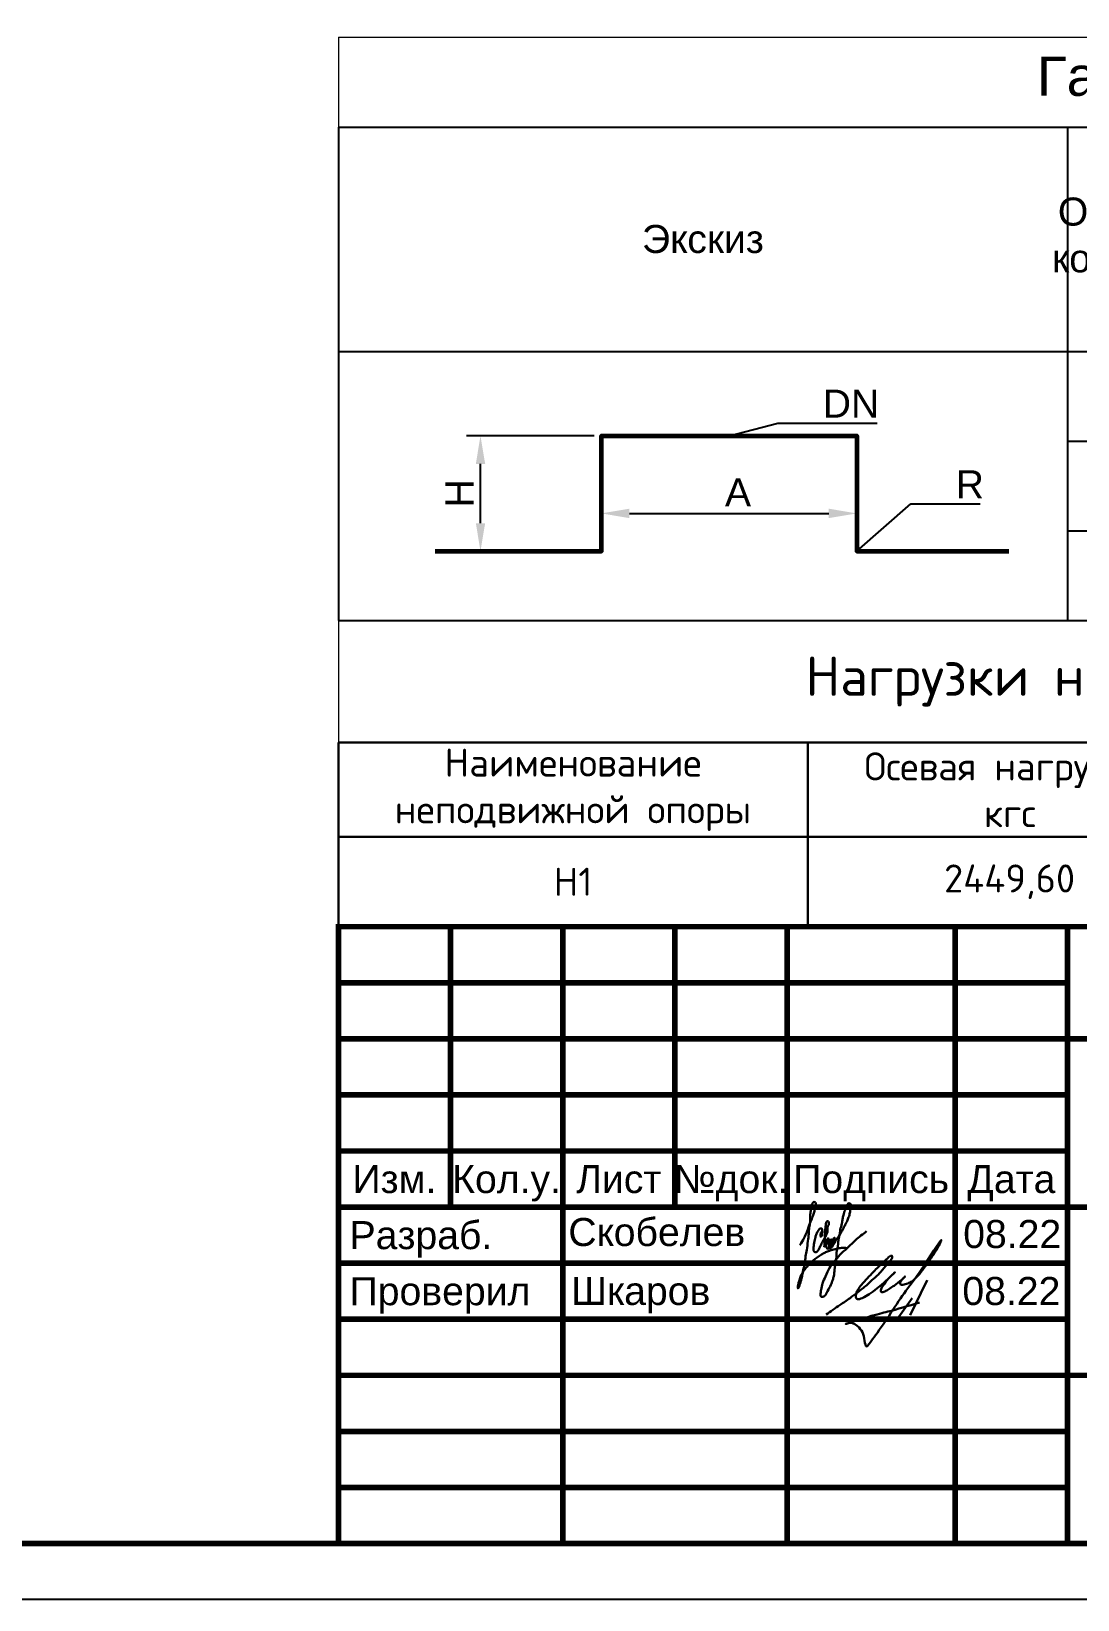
# Model space of a CAD drawing. Header units: millimetres. Extents: x 1990 to 8783, y 397 to 3825.
# Drawn here: x 3991.3 to 4084.5, y 3388.2 to 3528 of the extents above; entities that cross this region are included whole.
import ezdxf
from ezdxf import colors
from ezdxf.entities.mleader import LeaderData, LeaderLine
from ezdxf.enums import TextEntityAlignment as Align
from ezdxf.math import Vec2, Vec3

# ---------------------------------------------------------------- set-up
doc = ezdxf.new("R2010")
doc.units = ezdxf.units.MM
doc.layers.add('M-EQPM', color=50, linetype='Continuous', lineweight=18)
doc.layers.add('Основной', color=1, linetype='Continuous', lineweight=60)
doc.layers.add('рамка', color=7, linetype='Continuous')
doc.layers.add('Форматы', color=7, linetype='Continuous')
doc.styles.add('-ISOCPEUR-', font='isocpeur.ttf')
doc.styles.get("Standard").update_dxf_attribs({"font": 'arial.ttf'})
doc.dimstyles.new('ISO-25', dxfattribs={"dimtxt": 2.5, "dimasz": 2.5, "dimexe": 1.25, "dimexo": 0.625, "dimtad": 1, "dimtxsty": 'Standard', "dimcen": 2.5, "dimadec": 0, "dimazin": 0, "dimtfac": 1, "dimtmove": 0, "dimatfit": 3, "dimfxl": 1, "dimarcsym": 0})

# ---------------------------------------------------------------- blocks, each defined once
blk = doc.blocks.new('*U377')
blk.add_lwpolyline([(0, 0), (420, 0), (420, -297), (0, -297)], close=True)
at = {"const_width": 0.5}
blk.add_lwpolyline([(20, -5), (415, -5), (415, -292), (20, -292)], close=True, dxfattribs=at)
for points in [[(230, -292), (230, -237), (415, -237)], [(240, -237), (240, -262)], [(250, -237), (250, -292)], [(260, -237), (260, -262)], [(270, -237), (270, -292)], [(285, -237), (285, -292)], [(295, -237), (295, -292)], [(230, -242), (295, -242)], [(230, -247), (295, -247)], [(295, -247), (415, -247)], [(230, -252), (295, -252)], [(230, -257), (295, -257)], [(230, -262), (415, -262)], [(230, -267), (295, -267)], [(230, -272), (295, -272)], [(230, -277), (295, -277)], [(295, -277), (415, -277)], [(230, -282), (295, -282)], [(230, -287), (295, -287)]]:
    blk.add_lwpolyline(points, dxfattribs=at)
for s, p in [('Изм.', (235, -259.5)), ('Кол.у.', (245, -259.5)), ('Лист', (255, -259.5)), ('№док.', (265, -259.5)), ('Подпись', (277.5, -259.5)), ('Дата', (290, -259.5))]:
    blk.add_text(s, height=2.5).set_placement(p, align=Align.MIDDLE_CENTER)
for s, p in [('Разраб.', (231, -264.5)), ('Проверил', (231, -269.5))]:
    blk.add_text(s, height=2.5).set_placement(p, align=Align.MIDDLE_LEFT)
blk.add_attdef('РАЗРАБОТАЛ', text='', height=2.5).set_placement((250.5, -264.22), align=Align.MIDDLE_LEFT)
at = {"flags": 8}
for tag, height, p in [('ДАТА', 2.5, (290.07, -264.4)), ('ЛИСТ', 3, (386.39, -271.92)), ('ЛИСТОВ', 3, (403.89, -271.92))]:
    blk.add_attdef(tag, text='', height=height, dxfattribs=at).set_placement(p, align=Align.MIDDLE_CENTER)
blk.add_attdef('ПРОВЕРИЛ', (250.75, -270.73), '', height=2.5)
at = {"lineweight": 30, "flags": 104}
for tag, p in [('ТЕПЛОВЫЕ_СЕТИ', (330, -269.5)), ('ИМЯ_ЧЕРТЕЖА', (330, -284.5))]:
    blk.add_attdef(tag, text='', height=3, dxfattribs=at).set_placement(p, align=Align.MIDDLE_CENTER)
at = {"style": '-ISOCPEUR-', "flags": 8}
blk.add_attdef('ФОРМАТ', text='', height=3, dxfattribs=at).set_placement((380.97, -294.75), align=Align.MIDDLE_CENTER)
blk = doc.blocks.new('*T382')
at = {"layer": 'Defpoints', "color": 8, "linetype": 'ByBlock', "lineweight": 0, "transparency": 16777216}
for p, q in [((0, 0), (185, 0)), ((0, 0), (0, -8)), ((185, 0), (185, -8))]:
    blk.add_line(p, q, dxfattribs=at)
at = {"layer": 'Основной', "color": 0, "linetype": 'ByBlock', "lineweight": -2, "transparency": 16777216}
for p, q in [((0, -8), (185, -8)), ((0, -8), (0, -52)), ((65, -8), (65, -52)), ((85, -8), (85, -52)), ((155, -8), (155, -52)), ((175, -8), (175, -52)), ((185, -8), (185, -52)), ((85, -16), (155, -16)), ((110, -16), (110, -52)), ((125, -16), (125, -52)), ((140, -16), (140, -52)), ((0, -28), (185, -28)), ((65, -36), (185, -36)), ((65, -44), (185, -44)), ((0, -52), (185, -52))]:
    blk.add_line(p, q, dxfattribs=at)
at = {"layer": 'Основной', "color": 0, "transparency": 16777216, "attachment_point": 5}
for s, insert, char_height, width in [('Габариты П-компенсатора', (92.5, -4), 3.5, 182), ('Размеры, мм', (120, -12), 2.5, 67), ('{\\T0.9;Компенсирующая способность, мм}', (165, -18), 2.5, 17), ('Обозначение компенсатора', (75, -18), 2.5, 17), ('Экскиз', (32.5, -18), 2.5, 62), ('Кол.', (180, -18), 2.5, 7), ('DN', (97.5, -22), 2.5, 22), ('H', (117.5, -22), 2.5, 12), ('A', (132.5, -22), 2.5, 12), ('R', (147.5, -22), 2.5, 12), ('К1', (75, -32), 2.5, 17), ('159', (97.5, -32), 2.5, 22), ('2000', (117.5, -32), 2.5, 12), ('2000', (132.5, -32), 2.5, 12), ('1,5', (147.5, -32), 2.5, 12), ('24', (165, -32), 2.5, 17), ('1', (180, -32), 2.5, 7), ('К2', (75, -40), 2.5, 17), ('32', (97.5, -40), 2.5, 22), ('2000', (117.5, -40), 2.5, 12), ('2000', (132.5, -40), 2.5, 12), ('1,5', (147.5, -40), 2.5, 12), ('17', (165, -40), 2.5, 17), ('1', (180, -40), 2.5, 7), ('К3', (75, -48), 2.5, 17), ('159', (97.5, -48), 2.5, 22), ('2000', (117.5, -48), 2.5, 12), ('2000', (132.5, -48), 2.5, 12), ('1,5', (147.5, -48), 2.5, 12), ('49', (165, -48), 2.5, 17), ('1', (180, -48), 2.5, 7)]:
    blk.add_mtext(s, dxfattribs=dict(at, insert=insert, char_height=char_height, width=width))
blk = doc.blocks.new('*D396')
at = {"layer": 'Defpoints', "color": 0, "lineweight": 35, "transparency": 16777216}
for p in [(4031.3, 3491.95), (4042.08, 3491.95), (4042.08, 3481.66)]:
    blk.add_point(p, dxfattribs=at)
at = {"layer": 'Основной', "color": 0, "lineweight": -2, "transparency": 16777216}
for p, q in [((4041.45, 3491.95), (4030.05, 3491.95)), ((4031.3, 3484.16), (4031.3, 3489.45)), ((4041.45, 3481.66), (4030.05, 3481.66))]:
    blk.add_line(p, q, dxfattribs=at)
at = {"layer": 'Основной', "color": 0, "lineweight": 35, "transparency": 16777216}
for points in [[(4030.89, 3489.45), (4031.72, 3489.45), (4031.3, 3491.95)], [(4030.89, 3484.16), (4031.72, 3484.16), (4031.3, 3481.66)]]:
    blk.add_solid(points, dxfattribs=at)
at = {"layer": 'Основной', "color": 0, "lineweight": 25, "transparency": 16777216, "insert": (4029.43, 3486.81), "char_height": 2.5, "attachment_point": 5, "rotation": 90, "bg_fill": 3, "box_fill_scale": 1.1, "bg_fill_color": 256, "bg_fill_true_color": 13158600, "bg_fill_transparency": 0}
blk.add_mtext('Н', dxfattribs=at)
blk = doc.blocks.new('*D397')
at = {"layer": 'Defpoints', "color": 0, "lineweight": 35, "transparency": 16777216}
for p in [(4042.08, 3491.95), (4064.85, 3491.95), (4064.85, 3485.03)]:
    blk.add_point(p, dxfattribs=at)
at = {"layer": 'Основной', "color": 0, "lineweight": -2, "transparency": 16777216}
for p, q in [((4042.08, 3491.33), (4042.08, 3483.78)), ((4064.85, 3491.33), (4064.85, 3483.78)), ((4044.58, 3485.03), (4062.35, 3485.03))]:
    blk.add_line(p, q, dxfattribs=at)
at = {"layer": 'Основной', "color": 0, "lineweight": 35, "transparency": 16777216}
for points in [[(4044.58, 3485.45), (4044.58, 3484.61), (4042.08, 3485.03)], [(4062.35, 3485.45), (4062.35, 3484.61), (4064.85, 3485.03)]]:
    blk.add_solid(points, dxfattribs=at)
at = {"layer": 'Основной', "color": 0, "lineweight": 25, "transparency": 16777216, "insert": (4054.26, 3486.91), "char_height": 2.5, "attachment_point": 5, "bg_fill": 3, "box_fill_scale": 1.1, "bg_fill_color": 256, "bg_fill_true_color": 13158600, "bg_fill_transparency": 0}
blk.add_mtext('А', dxfattribs=at)
blk = doc.blocks.new('_None')
blk = doc.blocks.new('*T383')
at = {"lineweight": 30, "transparency": 16777216}
for p, q in [((0, -10.88), (185, -10.88)), ((0, -10.88), (0, -27.29)), ((41.84, -10.88), (41.84, -27.29)), ((77.84, -10.88), (77.84, -27.29)), ((113.84, -10.88), (113.84, -27.29)), ((149.84, -10.88), (149.84, -27.29)), ((185, -10.88), (185, -27.29)), ((0, -19.29), (185, -19.29)), ((0, -27.29), (185, -27.29))]:
    blk.add_line(p, q, dxfattribs=at)
at = {"layer": 'Defpoints', "color": 8, "linetype": 'ByBlock', "lineweight": 0, "transparency": 16777216}
for p, q in [((0, 0), (185, 0)), ((0, 0), (0, -10.88)), ((185, 0), (185, -10.88))]:
    blk.add_line(p, q, dxfattribs=at)
at = {"color": 0, "transparency": 16777216, "attachment_point": 5, "style": '-ISOCPEUR-'}
for s, insert, char_height, width in [('Нагрузки на неподвижные опоры (на 1 трубу)', (92.5, -5.44), 3.5, 175.5757), ('Наименование неподвижной опоры', (20.92, -15.09), 2.5, 32.4196), ('Осевая нагрузка, кгс', (59.84, -15.09), 2.5, 29.0252), ('Боковая нагрузка, кгс', (95.84, -15.09), 2.5, 28.3576), ('Вертикальная нагрузка, кгс', (131.84, -15.09), 2.5, 31.1313), ('Примечание', (167.42, -15.09), 2.5, 26.309), ('Н1', (20.92, -23.29), 2.5, 32.4196), ('2449,60', (59.84, -23.29), 2.5, 29.0252), ('6,70', (95.84, -23.29), 2.5, 28.3576), ('5,00', (131.84, -23.29), 2.5, 31.1313)]:
    blk.add_mtext(s, dxfattribs=dict(at, insert=insert, char_height=char_height, width=width))
blk = doc.blocks.new('Skobelev')
at = {"color": 177, "lineweight": 30, "true_color": 0x293189}
for points in [[(-1.68, -0.45), (-1.4, 0.04), (-1.22, 0.44), (-1.09, 0.78), (-1, 1.03), (-0.84, 1.44), (-0.74, 1.72), (-0.66, 2.01), (-0.6, 2.25), (-0.63, 2.46), (-0.71, 2.49), (-0.8, 2.44), (-0.87, 2.29), (-0.92, 2.05), (-0.97, 1.72), (-0.98, 1.38), (-1, 1.03), (-1.06, 0.66), (-1.08, 0.32), (-1.14, -0.18), (-1.22, -0.78), (-1.3, -1.21), (-1.35, -1.71), (-1.46, -2.17), (-1.52, -2.5), (-1.59, -2.81), (-1.65, -3.01), (-1.72, -3.2), (-1.78, -3.36), (-1.81, -3.4), (-1.83, -3.37), (-1.82, -3.24), (-1.79, -3.08), (-1.71, -2.85), (-1.66, -2.67), (-1.56, -2.43), (-1.36, -2.11), (-1.14, -1.87), (-0.64, -1.39), (-0.06, -1.01), (0.2, -0.88), (0.45, -0.79), (0.8, -0.7), (1.15, -0.64), (1.5, -0.65)], [(-0.21, 0.42), (-0.23, 0.43), (-0.26, 0.38), (-0.27, 0.3), (-0.27, 0.19), (-0.26, 0.12), (-0.2, 0.17), (-0.17, 0.3), (-0.15, 0.42), (-0.16, 0.56), (-0.21, 0.69), (-0.34, 0.65), (-0.44, 0.53), (-0.55, 0.31), (-0.63, 0.09), (-0.66, -0.09), (-0.71, -0.29), (-0.74, -0.51), (-0.76, -0.67), (-0.75, -0.82), (-0.67, -0.93), (-0.57, -0.93), (-0.43, -0.79), (-0.32, -0.59), (-0.21, -0.35), (-0.02, -0.02), (0.06, 0.12), (0.11, 0.23), (0.19, 0.45), (0.2, 0.67), (0.23, 0.85), (0.29, 1.09), (0.2, 1.19), (0.17, 1.17), (0.11, 1.08), (0.08, 0.9), (0.05, 0.69), (0.04, 0.41), (0.01, -0.02), (0.01, -0.21), (0, -0.33), (-0.02, -0.56), (0.01, -0.45), (0.06, -0.41), (0.17, -0.34), (0.24, -0.24), (0.29, -0.12), (0.28, -0.02), (0.21, 0), (0.17, -0.14), (0.14, -0.26), (0.12, -0.4), (0.1, -0.5), (0.12, -0.6), (0.17, -0.68), (0.27, -0.69), (0.34, -0.56), (0.41, -0.42), (0.47, -0.3), (0.5, -0.17), (0.47, -0.07), (0.43, -0.07), (0.39, -0.1), (0.35, -0.2), (0.32, -0.32), (0.3, -0.46), (0.3, -0.55), (0.31, -0.64), (0.36, -0.67), (0.42, -0.65), (0.47, -0.6), (0.51, -0.51), (0.56, -0.41), (0.59, -0.31), (0.63, -0.2), (0.67, -0.11), (0.71, -0.01), (0.69, 0.04), (0.63, 0.03), (0.59, -0.04), (0.55, -0.13), (0.53, -0.2), (0.5, -0.3), (0.47, -0.4), (0.48, -0.47), (0.49, -0.54), (0.54, -0.55), (0.57, -0.48), (0.66, -0.35), (0.74, -0.17), (0.91, 0.06), (1.03, 0.25), (1.16, 0.48), (1.26, 0.66), (1.37, 0.87), (1.48, 1.07), (1.58, 1.31), (1.69, 1.6), (1.74, 1.88), (1.77, 2.12), (1.74, 2.38), (1.68, 2.4), (1.55, 2.32), (1.46, 2.17), (1.39, 1.94), (1.28, 1.6), (1.22, 1.32), (1.18, 1.03), (1.07, 0.58), (1.04, 0.34), (0.95, -0.07), (0.92, -0.36), (0.82, -0.98), (0.78, -1.51), (0.68, -2.13), (0.63, -2.56), (0.55, -2.82), (0.43, -3.16), (0.2, -3.59), (-0.03, -3.94), (-0.24, -3.97), (-0.27, -3.76), (-0.24, -3.49), (-0.14, -3.06), (0.06, -2.58), (0.34, -2), (0.65, -1.6), (1.06, -1.1), (1.63, -0.57), (2.11, -0.11), (2.86, 0.49)]]:
    blk.add_spline(points, degree=3, dxfattribs=at)
blk = doc.blocks.new('подпись')
at = {"lineweight": 30}
for points in [[(-0.82, -1.23), (-0.21, -0.8), (0.43, -0.36), (0.86, -0.08), (1.32, 0.25), (2, 0.77), (2.8, 1.4), (3.27, 1.83), (3.84, 2.36), (4.46, 3.07), (5.01, 3.73), (5.08, 3.95), (5.01, 4.03), (4.91, 4), (4.76, 3.88), (4.33, 3.49), (3.4, 2.58), (2.34, 1.43), (1.83, 0.48), (1.87, 0.23), (1.99, 0.16), (2.17, 0.16), (2.41, 0.25), (3.02, 0.6), (3.71, 1.09), (4.34, 1.62), (5.32, 2.55), (4.75, 1.98), (4.27, 1.36), (4.08, 1.05), (4.07, 0.85), (4.11, 0.78), (4.25, 0.78), (4.42, 0.84), (4.78, 1.05), (5.16, 1.3), (5.47, 1.51), (5.72, 1.73), (6.05, 1.99), (6.23, 2.18), (5.94, 1.88), (5.8, 1.63), (5.8, 1.5), (5.89, 1.44), (6.13, 1.46), (6.57, 1.6), (6.9, 1.79), (7.5, 2.39), (8.04, 3.08), (8.61, 3.92), (9.15, 4.76), (9.43, 5.33), (8, 3.26), (6.29, 0.88), (3.58, -3.07), (3.05, -3.8), (2.85, -4.05), (2.49, -2.98), (2.12, -2.39), (1.3, -1.96), (1.02, -2.03), (2.91, -1.44), (4.7, -0.96), (7.51, -0.15)], [(8.19, 1.85), (6.68, -1.27)], [(6.86, 0.23), (5.67, -1.43)]]:
    blk.add_spline(points, degree=3, dxfattribs=at)
blk = doc.blocks.new('Подпись Леха')
at = {"layer": 'рамка'}
blk.add_blockref('подпись', (2.7, 0.11), dxfattribs=at)
blk = doc.blocks.new('Подписи')
blk.add_blockref('Подпись Леха', (2009.44, 1828.93))
at = {"layer": 'M-EQPM', "lineweight": 50, "xscale": 1.307815025212856, "yscale": 1.307815025212856, "zscale": 1.307815025212856}
blk.add_blockref('Skobelev', (2011.19, 1834.6), dxfattribs=at)

msp = doc.modelspace()

# ---------------------------------------------------------------- linework, layer by layer
at = {"layer": 'Основной'}
msp.add_lwpolyline([(4027.261, 3481.662), (4042.077, 3481.662), (4042.077, 3491.954), (4064.848, 3491.954), (4064.848, 3481.662), (4078.416, 3481.662)], dxfattribs=at)

# ---------------------------------------------------------------- block references
for name, p in [('*T382', (4018.632, 3527.48)), ('*T383', (4018.632, 3475.48)), ('Подписи', (2050.792, 1585.784))]:
    msp.add_blockref(name, p)
at = {"layer": 'Форматы'}
ref = msp.add_blockref('*U377', (3788.632, 3685.185), dxfattribs=at)
ref.add_attrib('ДАТА', '08.22', dxfattribs={"layer": '0', "height": 2.5}).set_placement((4078.707, 3420.784), align=Align.MIDDLE_CENTER)
ref.add_attrib('РАЗРАБОТАЛ', 'Скобелев', dxfattribs={"layer": '0', "height": 2.5}).set_placement((4039.133, 3420.961), align=Align.MIDDLE_LEFT)
ref.add_attrib('ПРОВЕРИЛ', 'Шкаров', (4039.381, 3414.456), dxfattribs={"layer": '0', "height": 2.5})

# ---------------------------------------------------------------- texts
at = {"lineweight": 50, "insert": (4078.632, 3415.685), "char_height": 2.5, "attachment_point": 5}
msp.add_mtext_dynamic_manual_height_columns('08.22', width=10, gutter_width=12.5, heights=[0], dxfattribs=at)
at = {"layer": 'Основной', "insert": (4078.632, 3415.685), "char_height": 2.5, "attachment_point": 5}
msp.add_mtext_dynamic_manual_height_columns('08.22', width=10, gutter_width=12.5, heights=[0], dxfattribs=at)

# ---------------------------------------------------------------- next in the draw order: dimensions: what is measured, and where the dimension line sits
at = {"layer": 'Основной', "lineweight": 25}
dim = msp.add_linear_dim(base=(4031.302, 3491.954), p1=(4042.077, 3481.662), p2=(4042.077, 3491.954), angle=90, text='Н', dimstyle='ISO-25', override={"dimfxl": 0, "dimtfill": 1, "dimarcsym": 2}, dxfattribs=at)
dim.commit()
dim.dimension.update_dxf_attribs({"geometry": '*D396', "text_midpoint": (4029.427, 3486.808)})

# ---------------------------------------------------------------- next in the draw order: dimensions: what is measured, and where the dimension line sits
dim = msp.add_linear_dim(base=(4064.848, 3485.031), p1=(4042.077, 3491.954), p2=(4064.848, 3491.954), text='А', dimstyle='ISO-25', override={"dimfxl": 0, "dimtfill": 1, "dimarcsym": 2}, dxfattribs=at)
dim.commit()
dim.dimension.update_dxf_attribs({"geometry": '*D397', "text_midpoint": (4054.261, 3485.031), "dimtype": 160})

# ---------------------------------------------------------------- next in the draw order: leaders
ml = msp.add_multileader_mtext('Standard', dxfattribs=at)
ml.set_content('DN', color=256)
ml.set_leader_properties()
ml.set_arrow_properties(name='NONE')
ml.build(insert=Vec2(0, 0))
ml.multileader.update_dxf_attribs({"text_left_attachment_type": 6, "text_right_attachment_type": 6, "dogleg_length": 2, "arrow_head_size": 2.5})
ctx = ml.context
ctx.base_point, ctx.char_height, ctx.arrow_head_size, ctx.plane_origin = Vec3(4059.812, 3493.069), 2.5, 2.5, Vec3(4053.463, 3491.954)
ctx.left_attachment, ctx.right_attachment = 6, 6
notes = []
notes.append((ctx, [(0, (1, 1, 0), (4057.812, 3493.069), (1, 0), 2, [(0, [(4053.463, 3491.954)], 0, [])])]))
ctx.mtext.insert, ctx.mtext.flow_direction = Vec3(4061.812, 3496.069), 5
ml = msp.add_multileader_mtext('Standard', dxfattribs=at)
ml.set_content('R', color=256)
ml.set_leader_properties()
ml.set_arrow_properties(name='NONE')
ml.build(insert=Vec2(0, 0))
ml.multileader.update_dxf_attribs({"text_left_attachment_type": 6, "text_right_attachment_type": 6, "dogleg_length": 2, "arrow_head_size": 2.5})
ctx = ml.context
ctx.base_point, ctx.char_height, ctx.arrow_head_size, ctx.plane_origin = Vec3(4071.668, 3485.872), 2.5, 2.5, Vec3(4064.848, 3481.662)
ctx.left_attachment, ctx.right_attachment = 6, 6
notes.append((ctx, [(0, (1, 1, 0), (4069.668, 3485.872), (1, 0), 2, [(0, [(4064.848, 3481.662)], 0, [])])]))
ctx.mtext.insert, ctx.mtext.flow_direction = Vec3(4073.668, 3488.872), 5
for ctx, leaders in notes:
    for number, flags, end, landing, length, lines in leaders:
        leader = LeaderData()
        leader.index, (leader.has_last_leader_line, leader.has_dogleg_vector, leader.attachment_direction) = number, flags
        leader.last_leader_point, leader.dogleg_vector, leader.dogleg_length = Vec3(end), Vec3(landing), length
        for number, points, colour, breaks in lines:
            line = LeaderLine()
            line.index, line.vertices, line.color, line.breaks = number, Vec3.list(points), colors.encode_raw_color(colour), breaks
            leader.lines.append(line)
        ctx.leaders.append(leader)

doc.saveas('drawing.dxf')
